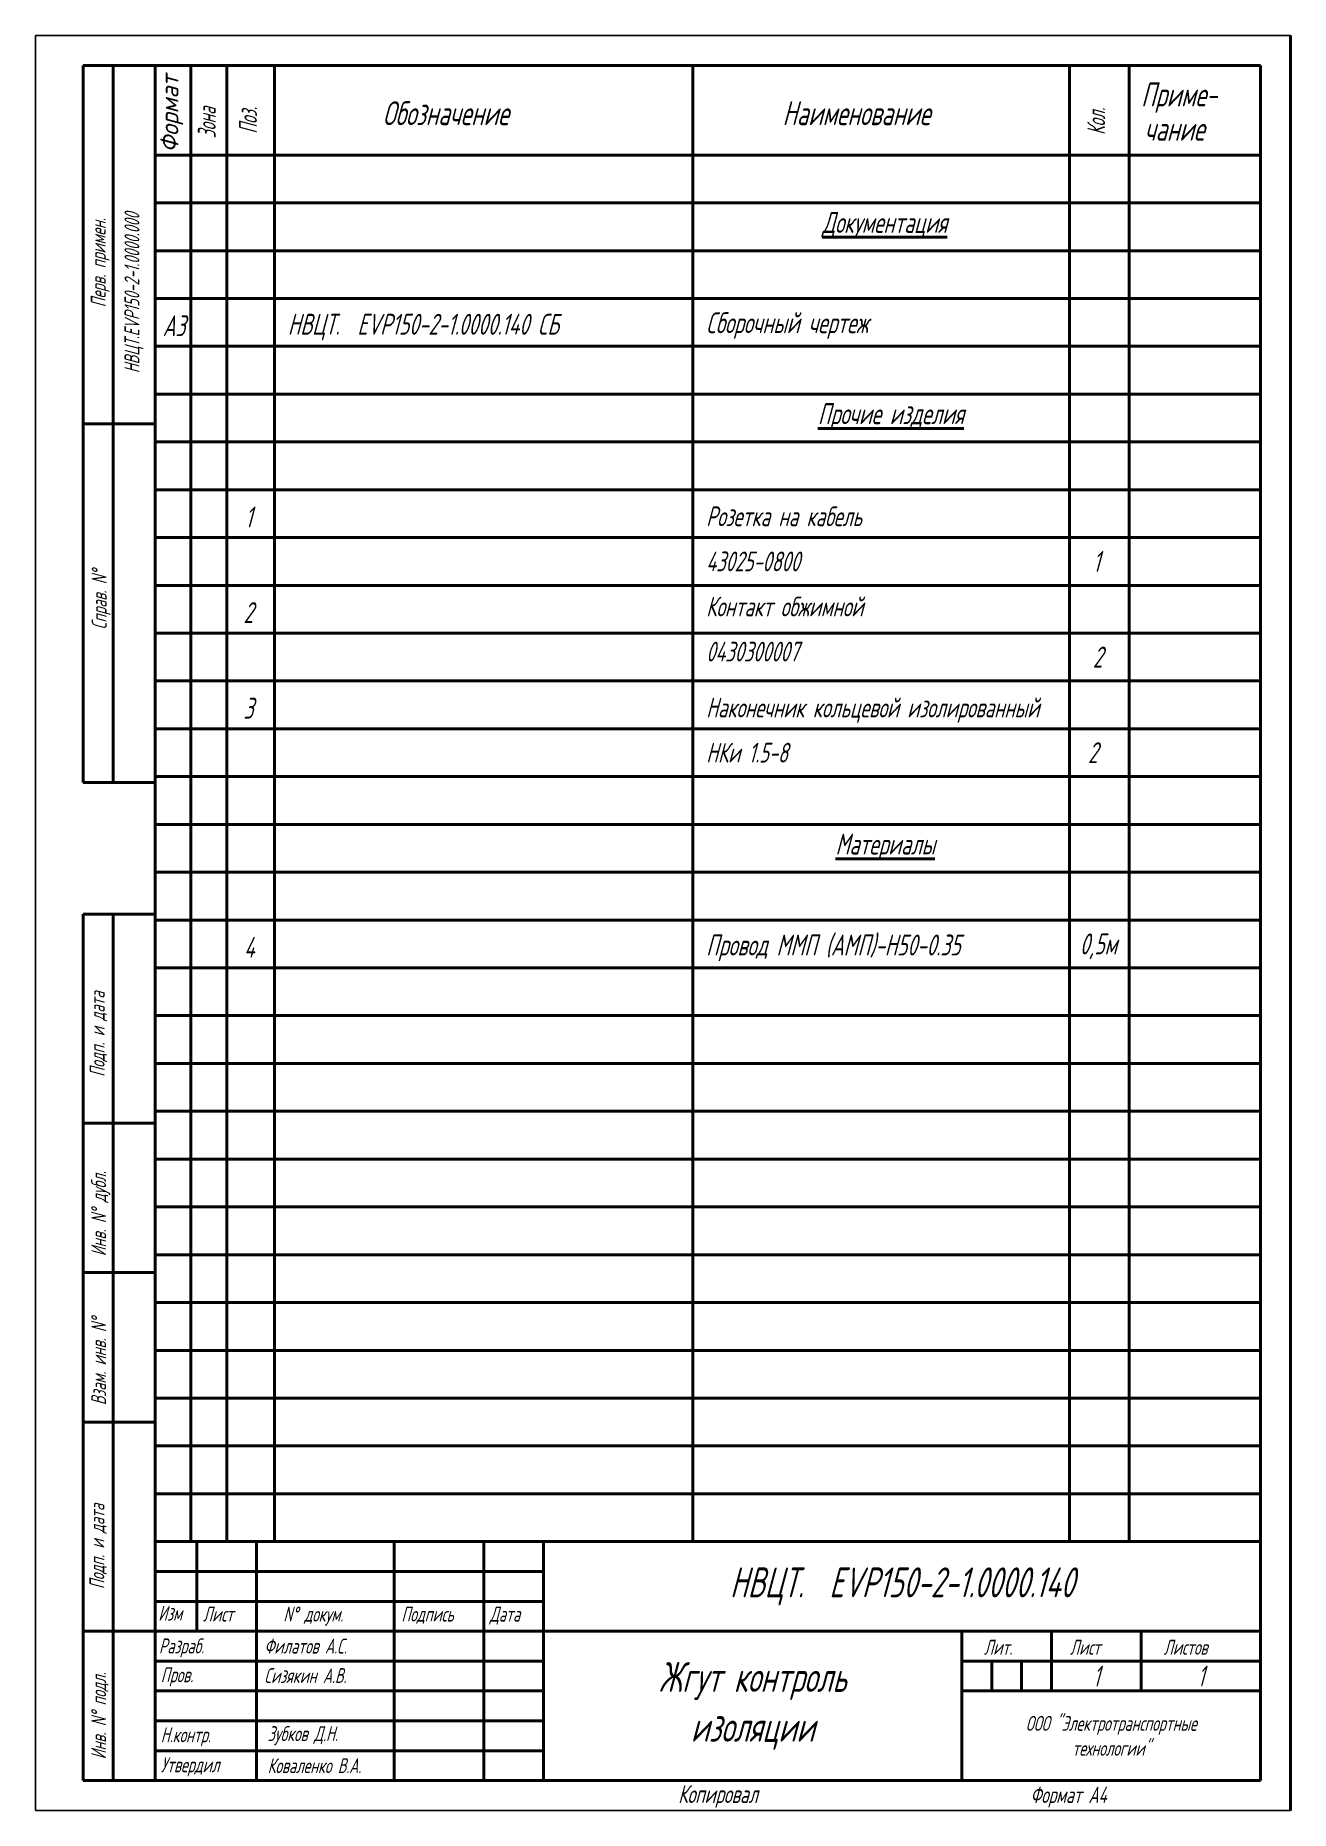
# Model space of a CAD drawing. Extents: x 2596 to 2806, y -313 to -16.
import ezdxf
from ezdxf.enums import TextEntityAlignment as Align

# ---------------------------------------------------------------- set-up
doc = ezdxf.new("R2010")
doc.units = 0
doc.header["$MEASUREMENT"] = 0
doc.layers.get('0').update_dxf_attribs({"linetype": 'CONTINUOUS', "lineweight": 40})
doc.layers.add('текст', color=7, linetype='CONTINUOUS', lineweight=40)
doc.layers.add('Тонкие', color=7, linetype='CONTINUOUS')
doc.styles.add('Стиль спецификации', font='geniso.shx', dxfattribs={"width": 0.75, "oblique": 15, "height": 3.5})

msp = doc.modelspace()

# ---------------------------------------------------------------- linework, layer by layer
at = {"lineweight": 40}
for p, q in [((2805.99, -15.91), (2805.99, -312.91)), ((2603.99, -20.91), (2603.99, -140.91)), ((2615.99, -20.91), (2603.99, -20.91)), ((2608.99, -20.91), (2608.99, -140.91)), ((2615.99, -307.91), (2615.99, -20.91)), ((2615.99, -20.91), (2800.99, -20.91)), ((2621.99, -267.91), (2621.99, -20.91)), ((2627.99, -267.91), (2627.99, -20.91)), ((2635.99, -267.91), (2635.99, -20.91)), ((2705.99, -267.91), (2705.99, -20.91)), ((2768.99, -267.91), (2768.99, -20.91)), ((2778.99, -267.91), (2778.99, -20.91)), ((2800.99, -20.91), (2800.99, -307.91)), ((2615.99, -35.91), (2800.99, -35.91)), ((2615.99, -43.91), (2800.99, -43.91)), ((2615.99, -51.91), (2800.99, -51.91)), ((2615.99, -59.91), (2800.99, -59.91)), ((2615.99, -67.91), (2800.99, -67.91)), ((2615.99, -75.91), (2800.99, -75.91)), ((2615.99, -80.91), (2603.99, -80.91)), ((2615.99, -83.91), (2800.99, -83.91)), ((2615.99, -91.91), (2800.99, -91.91)), ((2615.99, -99.91), (2800.99, -99.91)), ((2615.99, -107.91), (2800.99, -107.91)), ((2615.99, -115.91), (2800.99, -115.91)), ((2615.99, -123.91), (2800.99, -123.91)), ((2615.99, -131.91), (2800.99, -131.91)), ((2603.99, -140.91), (2615.99, -140.91)), ((2615.99, -139.91), (2800.99, -139.91)), ((2615.99, -147.91), (2800.99, -147.91)), ((2615.99, -155.91), (2800.99, -155.91)), ((2603.99, -162.91), (2615.99, -162.91)), ((2603.99, -307.91), (2603.99, -162.91)), ((2608.99, -162.91), (2608.99, -307.91)), ((2615.99, -163.91), (2800.99, -163.91)), ((2615.99, -171.91), (2800.99, -171.91)), ((2615.99, -179.91), (2800.99, -179.91)), ((2615.99, -187.91), (2800.99, -187.91)), ((2615.99, -195.91), (2800.99, -195.91)), ((2615.99, -197.91), (2603.99, -197.91)), ((2615.99, -203.91), (2800.99, -203.91)), ((2615.99, -211.91), (2800.99, -211.91)), ((2615.99, -219.91), (2800.99, -219.91)), ((2603.99, -222.91), (2615.99, -222.91)), ((2615.99, -227.91), (2800.99, -227.91)), ((2615.99, -235.91), (2800.99, -235.91)), ((2615.99, -243.91), (2800.99, -243.91)), ((2615.99, -247.91), (2603.99, -247.91)), ((2615.99, -251.91), (2800.99, -251.91)), ((2615.99, -259.91), (2800.99, -259.91)), ((2615.99, -267.91), (2800.99, -267.91)), ((2622.99, -267.91), (2622.99, -282.91)), ((2632.99, -267.91), (2632.99, -307.91)), ((2655.99, -267.91), (2655.99, -307.91)), ((2670.99, -267.91), (2670.99, -307.91)), ((2680.99, -307.91), (2680.99, -267.91)), ((2680.99, -272.91), (2615.99, -272.91)), ((2615.99, -277.91), (2680.99, -277.91)), ((2603.99, -282.91), (2800.99, -282.91)), ((2750.99, -282.91), (2750.99, -307.91)), ((2765.99, -282.91), (2765.99, -292.91)), ((2780.99, -282.91), (2780.99, -292.91)), ((2615.99, -287.91), (2680.99, -287.91)), ((2800.99, -287.91), (2750.99, -287.91)), ((2755.99, -287.91), (2755.99, -292.91)), ((2760.99, -287.91), (2760.99, -292.91)), ((2680.99, -292.91), (2615.99, -292.91)), ((2800.99, -292.91), (2750.99, -292.91)), ((2615.99, -297.91), (2680.99, -297.91)), ((2680.99, -302.91), (2615.99, -302.91)), ((2800.99, -307.91), (2603.99, -307.91))]:
    msp.add_line(p, q, dxfattribs=at)
at = {"layer": 'Тонкие'}
for p, q in [((2595.99, -312.91), (2595.99, -15.91)), ((2595.99, -15.91), (2805.99, -15.91)), ((2805.99, -312.91), (2595.99, -312.91))]:
    msp.add_line(p, q, dxfattribs=at)

# ---------------------------------------------------------------- texts
at = {"layer": 'текст', "style": 'Стиль спецификации', "oblique": 15, "width": 0.684211}
msp.add_text('Формат', height=3, rotation=90, dxfattribs=at).set_placement((2619.9, -35.5), (2619.9, -22.5), align=Align.FIT)
at = {"layer": 'текст', "style": 'Стиль спецификации', "oblique": 15, "width": 0.75}
for s, height, p in [('Приме-', 4, (2780.99, -27.78)), ('Обозначение', 4, (2654.08, -30.91)), ('Наименование', 4, (2720.99, -30.91)), ('чание', 4, (2781.54, -33.52)), ('Изм', 2.5, (2616.54, -281.14)), ('Лист', 2.5, (2624.01, -281.29)), ('N%%d докум. ', 2.5, (2637.47, -281.29)), ('Подпись', 2.5, (2657.21, -281.29)), ('Дата', 2.5, (2672, -281.29)), ('Разраб.', 2.5, (2616.65, -286.62)), ('Лит.', 2.5, (2754.71, -286.84)), ('Лист   ', 2.5, (2769.08, -286.84)), ('Листов', 2.5, (2784.77, -286.84)), ('Пров.', 2.5, (2616.95, -291.45)), ('Н.контр.', 2.5, (2616.95, -301.49)), ('Утвердил', 2.5, (2616.95, -306.51)), ('Копировал', 3, (2703.53, -311.66)), ('Формат А4', 2.75, (2762.46, -311.66))]:
    msp.add_text(s, height=height, dxfattribs=at).set_placement(p)
at = {"layer": 'текст', "style": 'Стиль спецификации', "oblique": 15}
for s, height, width, p in [('Зона', 3, 0.684211, (2626.16, -33.1)), ('Поз.', 3, 0.684211, (2633.06, -32.34)), ('Кол.', 3, 0.684211, (2774.99, -32.55)), ('Перв. примен.', 2.5, 0.75, (2607.75, -61.39)), ('НВЦТ.EVP150-2-1.0000.000', 2.5, 0.75, (2613.38, -72.42)), ('Справ. N%%d', 2.5, 0.75, (2607.9, -115.28)), ('Подп. и дата', 2.5, 0.75, (2607.57, -190.14)), ('Инв. N%%d дубл.', 2.5, 0.75, (2607.81, -220.16)), ('Взам. инв. N%%d', 2.5, 0.75, (2607.81, -245.09)), ('Подп. и дата', 2.5, 0.75, (2607.52, -275.87)), ('Инв. N%%d подл.', 2.5, 0.75, (2607.81, -304.34))]:
    msp.add_text(s, height=height, rotation=90, dxfattribs=dict(at, width=width)).set_placement(p)
at = {"layer": 'текст', "style": 'Стиль спецификации'}
for s, insert, char_height, width, attachment_point in [('\\W0.7500;\\LДокументация\\l', (2727.64, -45.44), 3.5, 20.6349, 1), ('\\W0.7500;Сборочный чертеж', (2708.21, -62.22), 3.5, 48.9027, 1), ('\\W0.7500;А3', (2617.26, -62.72), 3.5, 4.3375, 1), ('НВЦТ.  EVP150-2-1.0000.140 СБ', (2638.21, -62.47), 3.5, 64.9382, 1), ('\\W0.7500;\\LПрочие изделия\\l', (2726.91, -77.44), 3.5, 33.3021, 1), ('\\W0.7500;1', (2631.06, -94.72), 3.5, 2.0746, 1), ('1', (2772.92, -102.16), 3.5, 2.6403, 1), ('\\W0.7500;2', (2630.78, -110.72), 3.5, 2.6403, 1), ('2', (2772.92, -118.16), 3.5, 2.6403, 1), ('3', (2630.78, -126.72), 3.5, 2.6403, 1), ('2', (2772.09, -134.16), 3.5, 4.3375, 1), ('\\W0.7500;\\LМатериалы\\l', (2729.86, -149.45), 3.5, 16.1146, 1), ('\\W0.7500;Провод ММП (АМП)-H50-0.35', (2708.21, -166.34), 3.5, 50.9092, 1), ('0,5м', (2770.73, -166.16), 3.5, 4.1489, 1), ('4', (2630.87, -166.72), 3.5, 2.4518, 1), ('НВЦТ.  EVP150-2-1.0000.140', (2740.99, -275.41), 5, 69.6868, 5), ('Жгут контроль\\Pизоляции', (2715.99, -295.41), 5, 35.5609, 5), ('ООО "Электротранспортные технологии"', (2775.99, -300.41), 2.5, 38.8037, 5)]:
    msp.add_mtext(s, dxfattribs=dict(at, insert=insert, char_height=char_height, width=width, attachment_point=attachment_point))
for s, insert, char_height, width, attachment_point, line_spacing_factor in [('Розетка на кабель 43025-0800 \\PКонтакт обжимной 0430300007', (2708.21, -94.71), 3.3, 32.3841, 1, 1.371643), ('Наконечник кольцевой изолированный \\PНКи 1.5-8', (2708.21, -126.71), 3.3, 65.8982, 1, 1.371643), ('\\W0.7500;Филатов А.С.  Сизякин А.В.', (2634.28, -287.87), 2.5, 18.5674, 4, 1.184402), ('\\W0.7500;Зубков Д.Н.  Коваленко В.А.', (2634.84, -302.73), 2.5, 18.367, 4, 1.284918)]:
    msp.add_mtext(s, dxfattribs=dict(at, insert=insert, char_height=char_height, width=width, attachment_point=attachment_point, line_spacing_factor=line_spacing_factor))
at = {"layer": 'текст', "char_height": 3.5, "attachment_point": 5, "style": 'Стиль спецификации'}
for s, insert in [('\\pxqc;{\\fGOST type A|b0|i0|c204|p34;1}', (2773.49, -290.41)), ('{\\fGOST type A|b0|i0|c204|p34;1}', (2790.99, -290.41))]:
    msp.add_mtext_dynamic_manual_height_columns(s, width=5.5009, gutter_width=166.8, heights=[8.22], dxfattribs=dict(at, insert=insert))

doc.saveas('drawing.dxf')
